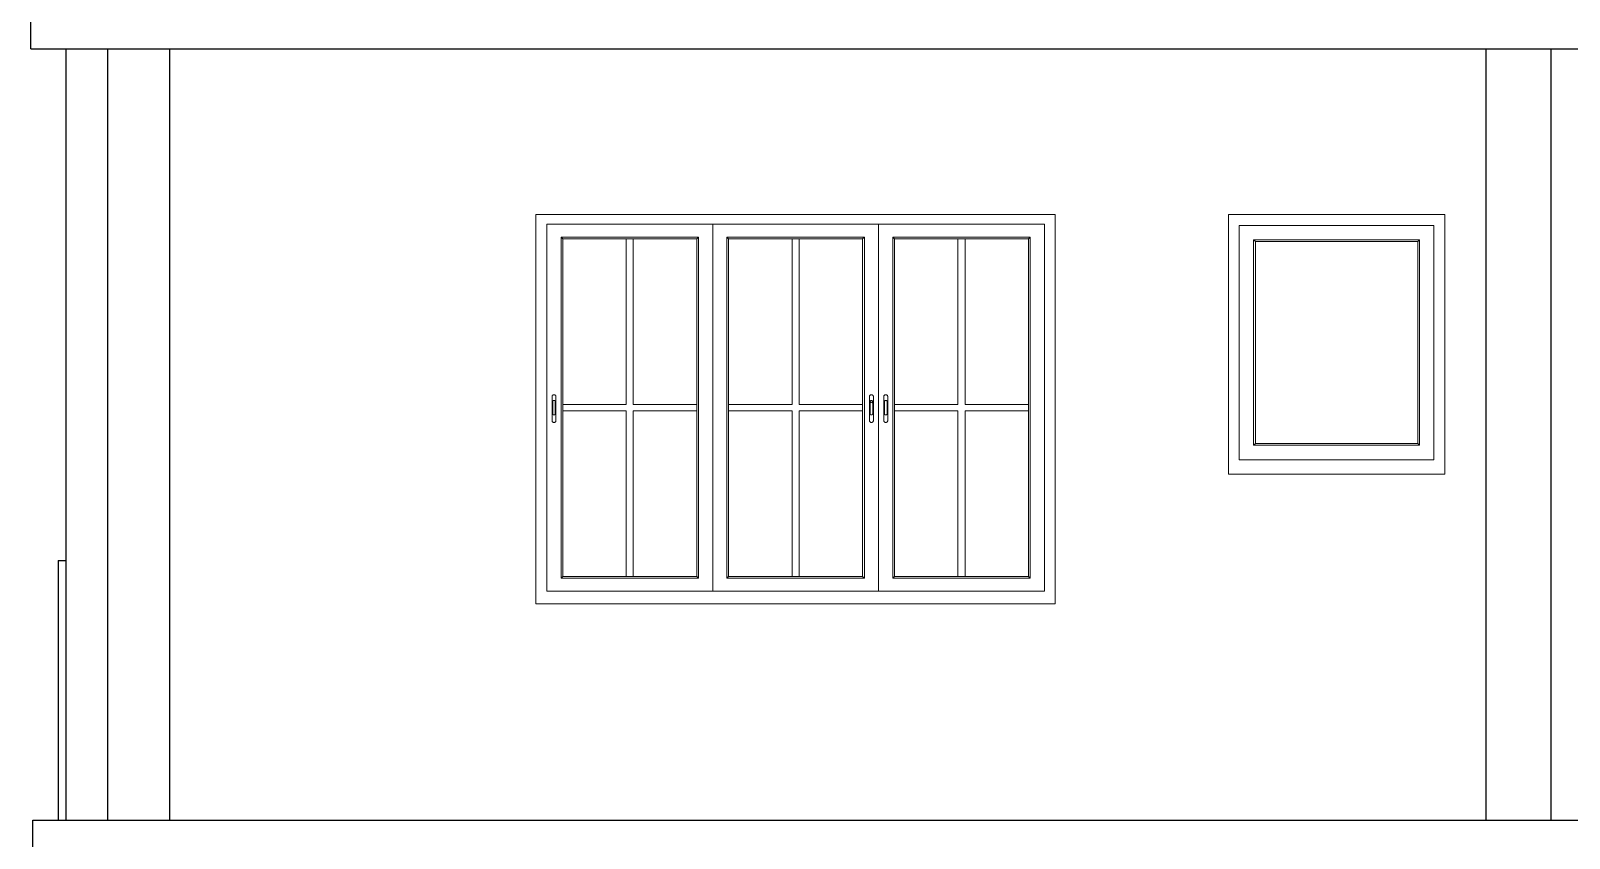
# Model space of a CAD drawing. Header units: inches. Extents: x -10117506 to -5032697, y -6529230 to -3254494.
# Drawn here: x -5046542.2 to -5046328.9, y -3258598.5 to -3258486.5 of the extents above; entities that cross this region are included whole.
import ezdxf

# ---------------------------------------------------------------- set-up
doc = ezdxf.new("R2010")
doc.units = ezdxf.units.IN
doc.header["$LTSCALE"] = 2
doc.header["$MEASUREMENT"] = 0
doc.layers.get('0').update_dxf_attribs({"linetype": 'CONTINUOUS'})
doc.layers.add('window', color=4, linetype='CONTINUOUS', lineweight=13)

msp = doc.modelspace()

# ---------------------------------------------------------------- linework, layer by layer
at = {"ltscale": 0.5}
for p, q in [((-5046542.25, -3258489.01), (-5046542.25, -3258484.01)), ((-5046542.25, -3258489.01), (-5046537.34, -3258489.01)), ((-5046537.34, -3258489.01), (-5046093.44, -3258489.01)), ((-5046537.34, -3258596.01), (-5046537.34, -3258489.01)), ((-5046531.59, -3258489.01), (-5046531.59, -3258596.01)), ((-5046523.03, -3258489.01), (-5046523.03, -3258596.01)), ((-5046340.44, -3258596.01), (-5046340.44, -3258489.01)), ((-5046331.44, -3258596.01), (-5046331.44, -3258489.01)), ((-5046538.45, -3258560.01), (-5046538.45, -3258596.01)), ((-5046538.45, -3258560.01), (-5046537.34, -3258560.01)), ((-5046541.94, -3258596.01), (-5046537.34, -3258596.01)), ((-5046541.94, -3258601.01), (-5046541.94, -3258596.01)), ((-5046537.34, -3258596.01), (-5046093.44, -3258596.01))]:
    msp.add_line(p, q, dxfattribs=at)
at = {"layer": 'window'}
for p, q in [((-5046472.2, -3258566.01), (-5046472.2, -3258512.01)), ((-5046400.2, -3258512.01), (-5046472.2, -3258512.01)), ((-5046470.7, -3258564.24), (-5046470.7, -3258513.35)), ((-5046401.7, -3258513.35), (-5046470.7, -3258513.35)), ((-5046447.7, -3258513.35), (-5046447.7, -3258564.24)), ((-5046424.7, -3258513.35), (-5046424.7, -3258564.24)), ((-5046401.7, -3258513.35), (-5046401.7, -3258564.24)), ((-5046400.2, -3258566.01), (-5046400.2, -3258512.01)), ((-5046376.2, -3258548.01), (-5046376.2, -3258512.01)), ((-5046346.2, -3258512.01), (-5046376.2, -3258512.01)), ((-5046346.2, -3258548.01), (-5046346.2, -3258512.01)), ((-5046468.73, -3258562.44), (-5046468.73, -3258515.15)), ((-5046468.73, -3258515.15), (-5046449.66, -3258515.15)), ((-5046468.49, -3258515.37), (-5046468.73, -3258515.15)), ((-5046468.49, -3258562.21), (-5046468.49, -3258515.37)), ((-5046449.91, -3258515.37), (-5046468.49, -3258515.37)), ((-5046459.69, -3258515.37), (-5046459.69, -3258538.34)), ((-5046458.71, -3258515.37), (-5046458.71, -3258538.34)), ((-5046449.91, -3258515.37), (-5046449.66, -3258515.15)), ((-5046449.91, -3258515.37), (-5046449.91, -3258562.21)), ((-5046449.66, -3258515.15), (-5046449.66, -3258562.44)), ((-5046426.66, -3258515.15), (-5046445.73, -3258515.15)), ((-5046445.73, -3258515.15), (-5046445.73, -3258562.44)), ((-5046445.49, -3258515.37), (-5046445.73, -3258515.15)), ((-5046445.49, -3258515.37), (-5046445.49, -3258562.21)), ((-5046445.49, -3258515.37), (-5046426.91, -3258515.37)), ((-5046436.69, -3258515.37), (-5046436.69, -3258538.34)), ((-5046435.71, -3258515.37), (-5046435.71, -3258538.34)), ((-5046426.91, -3258515.37), (-5046426.66, -3258515.15)), ((-5046426.91, -3258562.21), (-5046426.91, -3258515.37)), ((-5046426.66, -3258562.44), (-5046426.66, -3258515.15)), ((-5046422.73, -3258562.44), (-5046422.73, -3258515.15)), ((-5046422.73, -3258515.15), (-5046403.66, -3258515.15)), ((-5046422.49, -3258515.37), (-5046422.73, -3258515.15)), ((-5046422.49, -3258562.21), (-5046422.49, -3258515.37)), ((-5046403.91, -3258515.37), (-5046422.49, -3258515.37)), ((-5046413.69, -3258515.37), (-5046413.69, -3258538.34)), ((-5046412.71, -3258515.37), (-5046412.71, -3258538.34)), ((-5046403.91, -3258515.37), (-5046403.66, -3258515.15)), ((-5046403.91, -3258515.37), (-5046403.91, -3258562.21)), ((-5046403.66, -3258515.15), (-5046403.66, -3258562.44)), ((-5046374.7, -3258513.51), (-5046347.69, -3258513.51)), ((-5046374.7, -3258513.51), (-5046374.7, -3258546.01)), ((-5046349.69, -3258515.51), (-5046372.7, -3258515.51)), ((-5046372.7, -3258515.51), (-5046372.7, -3258544.01)), ((-5046372.45, -3258515.76), (-5046372.7, -3258515.51)), ((-5046349.94, -3258515.76), (-5046349.69, -3258515.51)), ((-5046349.69, -3258544.01), (-5046349.69, -3258515.51)), ((-5046347.69, -3258546.01), (-5046347.69, -3258513.51)), ((-5046372.45, -3258515.76), (-5046372.45, -3258543.76)), ((-5046372.45, -3258515.76), (-5046349.94, -3258515.76)), ((-5046349.94, -3258543.76), (-5046349.94, -3258515.76)), ((-5046469.97, -3258537.19), (-5046469.96, -3258537.16)), ((-5046469.97, -3258537.22), (-5046469.96, -3258537.16)), ((-5046469.97, -3258537.22), (-5046469.97, -3258537.19)), ((-5046469.97, -3258540.62), (-5046469.97, -3258537.22)), ((-5046469.96, -3258537.16), (-5046469.94, -3258537.12)), ((-5046469.94, -3258537.12), (-5046469.92, -3258537.09)), ((-5046469.89, -3258537.07), (-5046469.92, -3258537.09)), ((-5046469.86, -3258537.05), (-5046469.89, -3258537.07)), ((-5046469.86, -3258537.88), (-5046469.88, -3258537.9)), ((-5046469.88, -3258537.9), (-5046469.88, -3258537.92)), ((-5046469.88, -3258537.92), (-5046469.88, -3258537.94)), ((-5046469.88, -3258537.94), (-5046469.88, -3258539.65)), ((-5046469.86, -3258537.05), (-5046469.83, -3258537.03)), ((-5046469.85, -3258537.86), (-5046469.86, -3258537.88)), ((-5046469.83, -3258537.84), (-5046469.85, -3258537.86)), ((-5046469.79, -3258537.01), (-5046469.83, -3258537.03)), ((-5046469.81, -3258537.82), (-5046469.83, -3258537.84)), ((-5046469.78, -3258537.81), (-5046469.81, -3258537.82)), ((-5046469.74, -3258537.01), (-5046469.79, -3258537.01)), ((-5046469.76, -3258537.8), (-5046469.78, -3258537.81)), ((-5046469.73, -3258537.8), (-5046469.76, -3258537.8)), ((-5046469.7, -3258537), (-5046469.74, -3258537.01)), ((-5046469.7, -3258537.79), (-5046469.73, -3258537.8)), ((-5046469.66, -3258537.01), (-5046469.7, -3258537)), ((-5046469.67, -3258537.8), (-5046469.7, -3258537.79)), ((-5046469.65, -3258537.8), (-5046469.67, -3258537.8)), ((-5046469.66, -3258537.01), (-5046469.62, -3258537.01)), ((-5046469.62, -3258537.81), (-5046469.65, -3258537.8)), ((-5046469.62, -3258537.01), (-5046469.58, -3258537.03)), ((-5046469.6, -3258537.82), (-5046469.62, -3258537.81)), ((-5046469.57, -3258537.84), (-5046469.6, -3258537.82)), ((-5046469.58, -3258537.03), (-5046469.54, -3258537.05)), ((-5046469.56, -3258537.86), (-5046469.57, -3258537.84)), ((-5046469.54, -3258537.88), (-5046469.56, -3258537.86)), ((-5046469.54, -3258537.05), (-5046469.51, -3258537.07)), ((-5046469.53, -3258537.9), (-5046469.54, -3258537.88)), ((-5046469.52, -3258537.92), (-5046469.53, -3258537.9)), ((-5046469.52, -3258537.94), (-5046469.52, -3258537.92)), ((-5046469.52, -3258539.65), (-5046469.52, -3258537.94)), ((-5046469.51, -3258537.07), (-5046469.48, -3258537.09)), ((-5046469.46, -3258537.12), (-5046469.48, -3258537.09)), ((-5046469.45, -3258537.16), (-5046469.46, -3258537.12)), ((-5046469.44, -3258537.19), (-5046469.45, -3258537.16)), ((-5046469.44, -3258537.19), (-5046469.43, -3258537.22)), ((-5046469.43, -3258537.22), (-5046469.43, -3258540.62)), ((-5046468.49, -3258538.34), (-5046459.69, -3258538.34)), ((-5046458.71, -3258538.34), (-5046449.91, -3258538.34)), ((-5046436.69, -3258538.34), (-5046445.49, -3258538.34)), ((-5046426.91, -3258538.34), (-5046435.71, -3258538.34)), ((-5046425.95, -3258537.16), (-5046425.96, -3258537.19)), ((-5046425.96, -3258537.19), (-5046425.96, -3258537.22)), ((-5046425.96, -3258537.22), (-5046425.96, -3258540.62)), ((-5046425.93, -3258537.12), (-5046425.95, -3258537.16)), ((-5046425.91, -3258537.09), (-5046425.93, -3258537.12)), ((-5046425.88, -3258537.07), (-5046425.91, -3258537.09)), ((-5046425.85, -3258537.05), (-5046425.88, -3258537.07)), ((-5046425.88, -3258537.94), (-5046425.87, -3258537.92)), ((-5046425.88, -3258538.19), (-5046425.88, -3258537.94)), ((-5046425.88, -3258538.19), (-5046425.87, -3258538.17)), ((-5046425.88, -3258539.65), (-5046425.88, -3258538.19)), ((-5046425.87, -3258537.9), (-5046425.86, -3258537.88)), ((-5046425.87, -3258537.92), (-5046425.87, -3258537.9)), ((-5046425.87, -3258538.15), (-5046425.86, -3258538.12)), ((-5046425.87, -3258538.17), (-5046425.87, -3258538.15)), ((-5046425.86, -3258537.88), (-5046425.84, -3258537.86)), ((-5046425.86, -3258538.12), (-5046425.84, -3258538.1)), ((-5046425.82, -3258537.03), (-5046425.85, -3258537.05)), ((-5046425.84, -3258537.86), (-5046425.82, -3258537.84)), ((-5046425.84, -3258538.1), (-5046425.82, -3258538.09)), ((-5046425.78, -3258537.01), (-5046425.82, -3258537.03)), ((-5046425.82, -3258537.84), (-5046425.8, -3258537.82)), ((-5046425.82, -3258538.09), (-5046425.8, -3258538.07)), ((-5046425.8, -3258537.82), (-5046425.78, -3258537.81)), ((-5046425.8, -3258538.07), (-5046425.78, -3258538.06)), ((-5046425.74, -3258537.01), (-5046425.78, -3258537.01)), ((-5046425.78, -3258537.81), (-5046425.75, -3258537.8)), ((-5046425.78, -3258538.06), (-5046425.75, -3258538.05)), ((-5046425.75, -3258537.8), (-5046425.72, -3258537.8)), ((-5046425.75, -3258538.05), (-5046425.72, -3258538.05)), ((-5046425.69, -3258537), (-5046425.74, -3258537.01)), ((-5046425.72, -3258537.8), (-5046425.69, -3258537.79)), ((-5046425.72, -3258538.05), (-5046425.69, -3258538.04)), ((-5046425.65, -3258537.01), (-5046425.69, -3258537)), ((-5046425.69, -3258537.79), (-5046425.67, -3258537.8)), ((-5046425.69, -3258538.04), (-5046425.67, -3258538.05)), ((-5046425.67, -3258537.8), (-5046425.64, -3258537.8)), ((-5046425.67, -3258538.05), (-5046425.64, -3258538.05)), ((-5046425.61, -3258537.01), (-5046425.65, -3258537.01)), ((-5046425.64, -3258537.8), (-5046425.61, -3258537.81)), ((-5046425.64, -3258538.05), (-5046425.61, -3258538.06)), ((-5046425.57, -3258537.03), (-5046425.61, -3258537.01)), ((-5046425.61, -3258537.81), (-5046425.59, -3258537.82)), ((-5046425.61, -3258538.06), (-5046425.59, -3258538.07)), ((-5046425.59, -3258537.82), (-5046425.57, -3258537.84)), ((-5046425.59, -3258538.07), (-5046425.57, -3258538.09)), ((-5046425.53, -3258537.05), (-5046425.57, -3258537.03)), ((-5046425.57, -3258537.84), (-5046425.55, -3258537.86)), ((-5046425.57, -3258538.09), (-5046425.55, -3258538.1)), ((-5046425.55, -3258537.86), (-5046425.53, -3258537.88)), ((-5046425.55, -3258538.1), (-5046425.53, -3258538.12)), ((-5046425.5, -3258537.07), (-5046425.53, -3258537.05)), ((-5046425.53, -3258537.88), (-5046425.52, -3258537.9)), ((-5046425.53, -3258538.12), (-5046425.52, -3258538.15)), ((-5046425.52, -3258537.9), (-5046425.51, -3258537.92)), ((-5046425.52, -3258538.15), (-5046425.51, -3258538.17)), ((-5046425.51, -3258537.92), (-5046425.51, -3258537.94)), ((-5046425.51, -3258539.65), (-5046425.51, -3258537.94)), ((-5046425.51, -3258538.17), (-5046425.51, -3258538.19)), ((-5046425.48, -3258537.09), (-5046425.5, -3258537.07)), ((-5046425.45, -3258537.12), (-5046425.48, -3258537.09)), ((-5046425.44, -3258537.16), (-5046425.45, -3258537.12)), ((-5046425.43, -3258537.19), (-5046425.44, -3258537.16)), ((-5046425.42, -3258537.22), (-5046425.44, -3258537.16)), ((-5046425.42, -3258537.22), (-5046425.43, -3258537.19)), ((-5046425.42, -3258540.62), (-5046425.42, -3258537.22)), ((-5046423.97, -3258537.19), (-5046423.96, -3258537.16)), ((-5046423.97, -3258537.22), (-5046423.96, -3258537.16)), ((-5046423.97, -3258537.22), (-5046423.97, -3258537.19)), ((-5046423.97, -3258540.62), (-5046423.97, -3258537.22)), ((-5046423.96, -3258537.16), (-5046423.94, -3258537.12)), ((-5046423.94, -3258537.12), (-5046423.92, -3258537.09)), ((-5046423.89, -3258537.07), (-5046423.92, -3258537.09)), ((-5046423.86, -3258537.05), (-5046423.89, -3258537.07)), ((-5046423.86, -3258537.88), (-5046423.88, -3258537.9)), ((-5046423.88, -3258537.9), (-5046423.88, -3258537.92)), ((-5046423.88, -3258537.92), (-5046423.88, -3258537.94)), ((-5046423.88, -3258537.94), (-5046423.88, -3258539.65)), ((-5046423.86, -3258537.05), (-5046423.83, -3258537.03)), ((-5046423.85, -3258537.86), (-5046423.86, -3258537.88)), ((-5046423.83, -3258537.84), (-5046423.85, -3258537.86)), ((-5046423.79, -3258537.01), (-5046423.83, -3258537.03)), ((-5046423.81, -3258537.82), (-5046423.83, -3258537.84)), ((-5046423.78, -3258537.81), (-5046423.81, -3258537.82)), ((-5046423.74, -3258537.01), (-5046423.79, -3258537.01)), ((-5046423.76, -3258537.8), (-5046423.78, -3258537.81)), ((-5046423.73, -3258537.8), (-5046423.76, -3258537.8)), ((-5046423.7, -3258537), (-5046423.74, -3258537.01)), ((-5046423.7, -3258537.79), (-5046423.73, -3258537.8)), ((-5046423.66, -3258537.01), (-5046423.7, -3258537)), ((-5046423.67, -3258537.8), (-5046423.7, -3258537.79)), ((-5046423.65, -3258537.8), (-5046423.67, -3258537.8)), ((-5046423.66, -3258537.01), (-5046423.62, -3258537.01)), ((-5046423.62, -3258537.81), (-5046423.65, -3258537.8)), ((-5046423.62, -3258537.01), (-5046423.58, -3258537.03)), ((-5046423.6, -3258537.82), (-5046423.62, -3258537.81)), ((-5046423.57, -3258537.84), (-5046423.6, -3258537.82)), ((-5046423.58, -3258537.03), (-5046423.54, -3258537.05)), ((-5046423.56, -3258537.86), (-5046423.57, -3258537.84)), ((-5046423.54, -3258537.88), (-5046423.56, -3258537.86)), ((-5046423.54, -3258537.05), (-5046423.51, -3258537.07)), ((-5046423.53, -3258537.9), (-5046423.54, -3258537.88)), ((-5046423.52, -3258537.92), (-5046423.53, -3258537.9)), ((-5046423.52, -3258537.94), (-5046423.52, -3258537.92)), ((-5046423.52, -3258539.65), (-5046423.52, -3258537.94)), ((-5046423.51, -3258537.07), (-5046423.48, -3258537.09)), ((-5046423.46, -3258537.12), (-5046423.48, -3258537.09)), ((-5046423.45, -3258537.16), (-5046423.46, -3258537.12)), ((-5046423.44, -3258537.19), (-5046423.45, -3258537.16)), ((-5046423.44, -3258537.19), (-5046423.43, -3258537.22)), ((-5046423.43, -3258537.22), (-5046423.43, -3258540.62)), ((-5046422.49, -3258538.34), (-5046413.69, -3258538.34)), ((-5046412.71, -3258538.34), (-5046403.91, -3258538.34)), ((-5046469.97, -3258540.65), (-5046469.97, -3258540.62)), ((-5046469.96, -3258540.68), (-5046469.97, -3258540.65)), ((-5046469.96, -3258540.68), (-5046469.94, -3258540.72)), ((-5046469.94, -3258540.72), (-5046469.92, -3258540.75)), ((-5046469.92, -3258540.75), (-5046469.89, -3258540.77)), ((-5046469.86, -3258540.79), (-5046469.89, -3258540.77)), ((-5046469.88, -3258539.67), (-5046469.88, -3258539.65)), ((-5046469.88, -3258539.7), (-5046469.88, -3258539.67)), ((-5046469.86, -3258539.72), (-5046469.88, -3258539.7)), ((-5046469.85, -3258539.74), (-5046469.86, -3258539.72)), ((-5046469.83, -3258540.81), (-5046469.86, -3258540.79)), ((-5046469.83, -3258539.76), (-5046469.85, -3258539.74)), ((-5046469.81, -3258539.77), (-5046469.83, -3258539.76)), ((-5046469.83, -3258540.81), (-5046469.79, -3258540.83)), ((-5046469.78, -3258539.78), (-5046469.81, -3258539.77)), ((-5046469.74, -3258540.83), (-5046469.79, -3258540.83)), ((-5046469.76, -3258539.79), (-5046469.78, -3258539.78)), ((-5046469.73, -3258539.8), (-5046469.76, -3258539.79)), ((-5046469.7, -3258540.84), (-5046469.74, -3258540.83)), ((-5046469.7, -3258539.8), (-5046469.73, -3258539.8)), ((-5046469.67, -3258539.8), (-5046469.7, -3258539.8)), ((-5046469.7, -3258540.84), (-5046469.66, -3258540.83)), ((-5046469.65, -3258539.79), (-5046469.67, -3258539.8)), ((-5046469.66, -3258540.83), (-5046469.62, -3258540.83)), ((-5046469.62, -3258539.78), (-5046469.65, -3258539.79)), ((-5046469.6, -3258539.77), (-5046469.62, -3258539.78)), ((-5046469.58, -3258540.81), (-5046469.62, -3258540.83)), ((-5046469.57, -3258539.76), (-5046469.6, -3258539.77)), ((-5046469.54, -3258540.79), (-5046469.58, -3258540.81)), ((-5046469.56, -3258539.74), (-5046469.57, -3258539.76)), ((-5046469.54, -3258539.72), (-5046469.56, -3258539.74)), ((-5046469.53, -3258539.7), (-5046469.54, -3258539.72)), ((-5046469.54, -3258540.79), (-5046469.51, -3258540.77)), ((-5046469.52, -3258539.67), (-5046469.53, -3258539.7)), ((-5046469.52, -3258539.65), (-5046469.52, -3258539.67)), ((-5046469.51, -3258540.77), (-5046469.48, -3258540.75)), ((-5046469.48, -3258540.75), (-5046469.46, -3258540.72)), ((-5046469.45, -3258540.68), (-5046469.46, -3258540.72)), ((-5046469.43, -3258540.62), (-5046469.45, -3258540.68)), ((-5046469.44, -3258540.65), (-5046469.45, -3258540.68)), ((-5046469.44, -3258540.65), (-5046469.43, -3258540.62)), ((-5046468.49, -3258539.24), (-5046459.69, -3258539.24)), ((-5046459.69, -3258539.24), (-5046459.69, -3258562.21)), ((-5046458.71, -3258539.24), (-5046449.91, -3258539.24)), ((-5046458.71, -3258539.24), (-5046458.71, -3258562.21)), ((-5046436.69, -3258539.24), (-5046445.49, -3258539.24)), ((-5046436.69, -3258539.24), (-5046436.69, -3258562.21)), ((-5046435.71, -3258539.24), (-5046435.71, -3258562.21)), ((-5046426.91, -3258539.24), (-5046435.71, -3258539.24)), ((-5046425.96, -3258540.65), (-5046425.96, -3258540.62)), ((-5046425.96, -3258540.62), (-5046425.95, -3258540.68)), ((-5046425.96, -3258540.65), (-5046425.95, -3258540.68)), ((-5046425.95, -3258540.68), (-5046425.93, -3258540.72)), ((-5046425.93, -3258540.72), (-5046425.91, -3258540.75)), ((-5046425.91, -3258540.75), (-5046425.88, -3258540.77)), ((-5046425.88, -3258539.65), (-5046425.87, -3258539.67)), ((-5046425.88, -3258540.77), (-5046425.85, -3258540.79)), ((-5046425.87, -3258539.67), (-5046425.87, -3258539.7)), ((-5046425.87, -3258539.7), (-5046425.86, -3258539.72)), ((-5046425.86, -3258539.72), (-5046425.84, -3258539.74)), ((-5046425.85, -3258540.79), (-5046425.82, -3258540.81)), ((-5046425.84, -3258539.74), (-5046425.82, -3258539.76)), ((-5046425.82, -3258539.76), (-5046425.8, -3258539.77)), ((-5046425.82, -3258540.81), (-5046425.78, -3258540.83)), ((-5046425.8, -3258539.77), (-5046425.78, -3258539.78)), ((-5046425.78, -3258539.78), (-5046425.75, -3258539.79)), ((-5046425.78, -3258540.83), (-5046425.74, -3258540.83)), ((-5046425.75, -3258539.79), (-5046425.72, -3258539.8)), ((-5046425.74, -3258540.83), (-5046425.69, -3258540.84)), ((-5046425.72, -3258539.8), (-5046425.69, -3258539.8)), ((-5046425.69, -3258539.8), (-5046425.67, -3258539.8)), ((-5046425.69, -3258540.84), (-5046425.65, -3258540.83)), ((-5046425.67, -3258539.8), (-5046425.64, -3258539.79)), ((-5046425.65, -3258540.83), (-5046425.61, -3258540.83)), ((-5046425.64, -3258539.79), (-5046425.61, -3258539.78)), ((-5046425.61, -3258539.78), (-5046425.59, -3258539.77)), ((-5046425.61, -3258540.83), (-5046425.57, -3258540.81)), ((-5046425.59, -3258539.77), (-5046425.57, -3258539.76)), ((-5046425.57, -3258539.76), (-5046425.55, -3258539.74)), ((-5046425.57, -3258540.81), (-5046425.53, -3258540.79)), ((-5046425.55, -3258539.74), (-5046425.53, -3258539.72)), ((-5046425.53, -3258539.72), (-5046425.52, -3258539.7)), ((-5046425.53, -3258540.79), (-5046425.5, -3258540.77)), ((-5046425.52, -3258539.7), (-5046425.51, -3258539.67)), ((-5046425.51, -3258539.67), (-5046425.51, -3258539.65)), ((-5046425.5, -3258540.77), (-5046425.48, -3258540.75)), ((-5046425.48, -3258540.75), (-5046425.45, -3258540.72)), ((-5046425.45, -3258540.72), (-5046425.44, -3258540.68)), ((-5046425.44, -3258540.68), (-5046425.43, -3258540.65)), ((-5046425.43, -3258540.65), (-5046425.42, -3258540.62)), ((-5046423.97, -3258540.65), (-5046423.97, -3258540.62)), ((-5046423.96, -3258540.68), (-5046423.97, -3258540.65)), ((-5046423.96, -3258540.68), (-5046423.94, -3258540.72)), ((-5046423.94, -3258540.72), (-5046423.92, -3258540.75)), ((-5046423.92, -3258540.75), (-5046423.89, -3258540.77)), ((-5046423.86, -3258540.79), (-5046423.89, -3258540.77)), ((-5046423.88, -3258539.67), (-5046423.88, -3258539.65)), ((-5046423.88, -3258539.7), (-5046423.88, -3258539.67)), ((-5046423.86, -3258539.72), (-5046423.88, -3258539.7)), ((-5046423.85, -3258539.74), (-5046423.86, -3258539.72)), ((-5046423.83, -3258540.81), (-5046423.86, -3258540.79)), ((-5046423.83, -3258539.76), (-5046423.85, -3258539.74)), ((-5046423.81, -3258539.77), (-5046423.83, -3258539.76)), ((-5046423.83, -3258540.81), (-5046423.79, -3258540.83)), ((-5046423.78, -3258539.78), (-5046423.81, -3258539.77)), ((-5046423.74, -3258540.83), (-5046423.79, -3258540.83)), ((-5046423.76, -3258539.79), (-5046423.78, -3258539.78)), ((-5046423.73, -3258539.8), (-5046423.76, -3258539.79)), ((-5046423.7, -3258540.84), (-5046423.74, -3258540.83)), ((-5046423.7, -3258539.8), (-5046423.73, -3258539.8)), ((-5046423.67, -3258539.8), (-5046423.7, -3258539.8)), ((-5046423.7, -3258540.84), (-5046423.66, -3258540.83)), ((-5046423.65, -3258539.79), (-5046423.67, -3258539.8)), ((-5046423.66, -3258540.83), (-5046423.62, -3258540.83)), ((-5046423.62, -3258539.78), (-5046423.65, -3258539.79)), ((-5046423.6, -3258539.77), (-5046423.62, -3258539.78)), ((-5046423.58, -3258540.81), (-5046423.62, -3258540.83)), ((-5046423.57, -3258539.76), (-5046423.6, -3258539.77)), ((-5046423.54, -3258540.79), (-5046423.58, -3258540.81)), ((-5046423.56, -3258539.74), (-5046423.57, -3258539.76)), ((-5046423.54, -3258539.72), (-5046423.56, -3258539.74)), ((-5046423.53, -3258539.7), (-5046423.54, -3258539.72)), ((-5046423.54, -3258540.79), (-5046423.51, -3258540.77)), ((-5046423.52, -3258539.67), (-5046423.53, -3258539.7)), ((-5046423.52, -3258539.65), (-5046423.52, -3258539.67)), ((-5046423.51, -3258540.77), (-5046423.48, -3258540.75)), ((-5046423.48, -3258540.75), (-5046423.46, -3258540.72)), ((-5046423.45, -3258540.68), (-5046423.46, -3258540.72)), ((-5046423.43, -3258540.62), (-5046423.45, -3258540.68)), ((-5046423.44, -3258540.65), (-5046423.45, -3258540.68)), ((-5046423.44, -3258540.65), (-5046423.43, -3258540.62)), ((-5046422.49, -3258539.24), (-5046413.69, -3258539.24)), ((-5046413.69, -3258539.24), (-5046413.69, -3258562.21)), ((-5046412.71, -3258539.24), (-5046403.91, -3258539.24)), ((-5046412.71, -3258539.24), (-5046412.71, -3258562.21)), ((-5046372.45, -3258543.76), (-5046372.7, -3258544.01)), ((-5046372.7, -3258544.01), (-5046349.69, -3258544.01)), ((-5046372.45, -3258543.76), (-5046349.94, -3258543.76)), ((-5046349.69, -3258544.01), (-5046349.94, -3258543.76)), ((-5046374.7, -3258546.01), (-5046347.69, -3258546.01)), ((-5046346.2, -3258548.01), (-5046376.2, -3258548.01)), ((-5046468.73, -3258562.44), (-5046468.49, -3258562.21)), ((-5046449.66, -3258562.44), (-5046468.73, -3258562.44)), ((-5046449.91, -3258562.21), (-5046468.49, -3258562.21)), ((-5046449.91, -3258562.21), (-5046449.66, -3258562.44)), ((-5046445.49, -3258562.21), (-5046445.73, -3258562.44)), ((-5046445.73, -3258562.44), (-5046426.66, -3258562.44)), ((-5046445.49, -3258562.21), (-5046426.91, -3258562.21)), ((-5046426.66, -3258562.44), (-5046426.91, -3258562.21)), ((-5046422.73, -3258562.44), (-5046422.49, -3258562.21)), ((-5046403.66, -3258562.44), (-5046422.73, -3258562.44)), ((-5046403.91, -3258562.21), (-5046422.49, -3258562.21)), ((-5046403.91, -3258562.21), (-5046403.66, -3258562.44)), ((-5046470.7, -3258564.24), (-5046447.7, -3258564.24)), ((-5046424.7, -3258564.24), (-5046447.7, -3258564.24)), ((-5046424.7, -3258564.24), (-5046401.7, -3258564.24)), ((-5046400.2, -3258566.01), (-5046472.2, -3258566.01))]:
    msp.add_line(p, q, dxfattribs=at)

doc.saveas('drawing.dxf')
